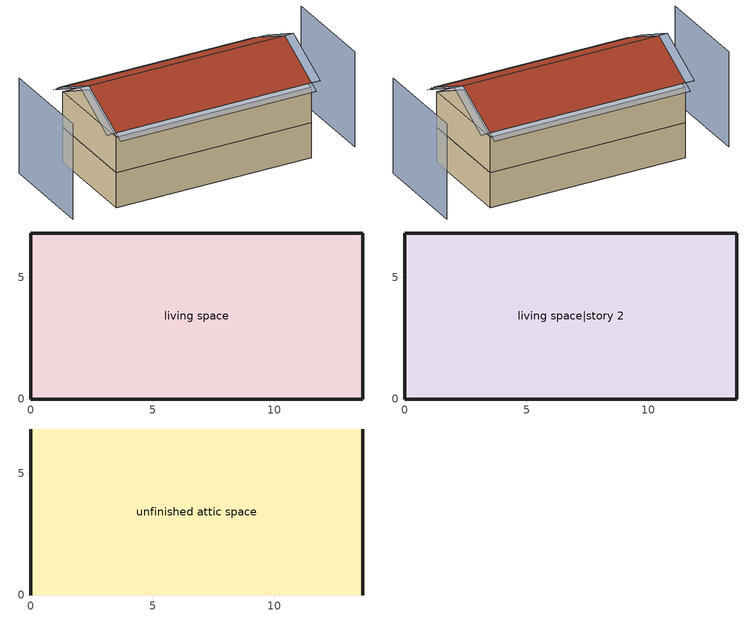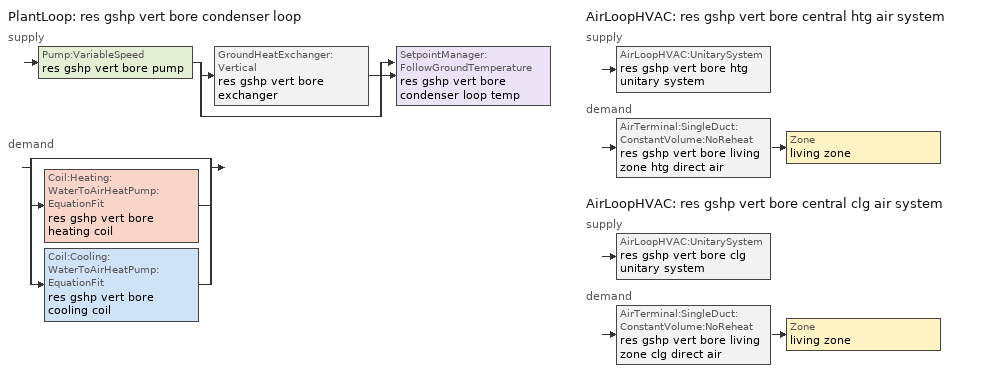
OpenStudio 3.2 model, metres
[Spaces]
living space
 floor foundation: 0,0 0,6.82 13.63,6.82 13.63,0 z0
 wall outside: 0,6.82 0,0 13.63,0 13.63,6.82 0,6.82 z0:2.44
living space|story 2
 floor to living space: 0,0 0,6.82 13.63,6.82 13.63,0 z2.44
 wall outside: 0,6.82 0,0 13.63,0 13.63,6.82 0,6.82 z2.44:4.88
unfinished attic space
 floor to living space|story 2: 0,6.82 13.63,6.82 13.63,0 0,0 z4.88
 wall outside: 0,3.41,6.58 0,6.82,4.88 0,0,4.88; 13.63,3.41,6.58 13.63,0,4.88 13.63,6.82,4.88
 roof outside: 13.63,3.41,6.89 0,3.41,6.89 0,0,5.18 13.63,0,5.18; 0,3.41,6.89 13.63,3.41,6.89 13.63,6.82,5.18 0,6.82,5.18
shading: -3.05,6.82 -3.05,0 / 16.68,0 16.68,6.82 z0:6.58; -0.61,6.82,5.18 -0.61,3.41,6.89 0,3.41,6.89 0,6.82,5.18; 14.24,3.41,6.89 14.24,6.82,5.18 13.63,6.82,5.18 13.63,3.41,6.89; 13.63,7.43,4.88 0,7.43,4.88 0,6.82,5.18 13.63,6.82,5.18; 14.24,0,5.18 14.24,3.41,6.89 13.63,3.41,6.89 13.63,0,5.18; -0.61,3.41,6.89 -0.61,0,5.18 0,0,5.18 0,3.41,6.89; 0,-0.61,4.88 13.63,-0.61,4.88 13.63,0,5.18 0,0,5.18
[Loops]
PlantLoop 'res gshp vert bore condenser loop'
 supply: Pump:VariableSpeed 'res gshp vert bore pump' > split
  | GroundHeatExchanger:Vertical 'res gshp vert bore exchanger'
  | bypass
  join > SetpointManager:FollowGroundTemperature 'res gshp vert bore condenser loop temp'
 demand: split
  | bypass
  | Coil:Heating:WaterToAirHeatPump:EquationFit 'res gshp vert bore heating coil'
  | Coil:Cooling:WaterToAirHeatPump:EquationFit 'res gshp vert bore cooling coil'
AirLoopHVAC 'res gshp vert bore central htg air system'
 supply: AirLoopHVAC:UnitarySystem 'res gshp vert bore htg unitary system'
 demand: AirTerminal:SingleDuct:ConstantVolume:NoReheat 'res gshp vert bore living zone htg direct air' > Zone 'living zone'
AirLoopHVAC 'res gshp vert bore central clg air system'
 supply: AirLoopHVAC:UnitarySystem 'res gshp vert bore clg unitary system'
 demand: AirTerminal:SingleDuct:ConstantVolume:NoReheat 'res gshp vert bore living zone clg direct air' > Zone 'living zone'
[Site]
Denver Intl Ap_CO_USA: Latitude {deg}=39.83; Longitude {deg}=-104.65; Time Zone {hr}=-7; Elevation {m}=1650
[ClimateZones]
Climate Zone Institution Name 1=Building America; Climate Zone Document Year 1=0; Climate Zone Value 1=Cold
[Site:WaterMainsTemperature]
Calculation Method=Correlation; Annual Average Outdoor Air Temperature {C}=10.8753; Maximum Difference In Monthly Average Outdoor Air Temperatures {deltaC}=23.1524
[Site:GroundTemperature:Deep]
10.8753, 10.8753, 10.8753, 10.8753, 10.8753, 10.8753, 10.8753, 10.8753, 10.8753, 10.8753, 10.8753, 10.8753
[Building]
Building 1: North Axis {deg}=180; Standards Number of Stories=2; Standards Number of Above Ground Stories=2; Standards Building Type=singlefamilydetached; Standards Number of Living Units=1
[ThermalZone] Use Ideal Air Loads=No
living zone; unfinished attic zone
[Sizing:Zone] Zone Cooling Design Supply Air Temperature Input Method=SupplyAirTemperature; Zone Cooling Design Supply Air Temperature {C}=14; Zone Cooling Design Supply Air Temperature Difference {deltaC}=11.11; Zone Heating Design Supply Air Temperature Input Method=SupplyAirTemperature; Zone Heating Design Supply Air Temperature {C}=40; Zone Heating Design Supply Air Temperature Difference {deltaC}=11.11; Zone Cooling Design Supply Air Humidity Ratio {kg-H2O/kg-air}=0.0085; Zone Heating Design Supply Air Humidity Ratio {kg-H2O/kg-air}=0.008; Cooling Design Air Flow Method=DesignDay; Heating Design Air Flow Method=DesignDay; Account for Dedicated Outdoor Air System=No; Dedicated Outdoor Air System Control Strategy=NeutralSupplyAir; Dedicated Outdoor Air Low Setpoint Temperature for Design {C}=autosize; Dedicated Outdoor Air High Setpoint Temperature for Design {C}=autosize
living zone; unfinished attic zone
[Zone equipment]
living zone: res gshp vert bore living zone htg direct air, res gshp vert bore living zone clg direct air
[Space]
Name | Space Type | Thermal Zone | Building Unit
living space; living space|story 2 | Space Type 1 | living zone | unit 1
unfinished attic space | Space Type 2 | unfinished attic zone
[SpaceType]
Name | Standards Space Type
Space Type 1 | living
Space Type 2 | unfinished attic
[BuildingUnit]
unit 1: Building Unit Type=Residential
[External:File]
8760.csv: File=8760.csv
[People:Definition] Number of People Calculation Method=People; Number of People {people}=1.32; Fraction Radiant=0.319734; Sensible Heat Fraction=0.573; Carbon Dioxide Generation Rate {m3/s-W}=0; Enable ASHRAE 55 Comfort Warnings=No; Mean Radiant Temperature Calculation Type=ZoneAveraged
res occupants|living space|story 2; res occupants|living space
[People] Number of People Schedule=occupants; Activity Level Schedule=res occupants activity schedule; Multiplier=1
Name | People Definition | Space or SpaceType
res occupants|living space|story 2 | res occupants|living space|story 2 | living space|story 2
res occupants|living space | res occupants|living space | living space
[GroundHeatExchanger:Vertical]
res gshp vert bore exchanger: Maximum Flow Rate {m3/s}=0.0033; Number of Bore Holes=120; Bore Hole Length {m}=76.2; Bore Hole Radius {m}=0.0635; Ground Thermal Conductivity {W/m-K}=1.0386; Ground Thermal Heat Capacity {J/m3-K}=1.93558e+06; Ground Temperature {C}=10.8753; Design Flow Rate {m3/s}=0.0033; Grout Thermal Conductivity {W/m-K}=0.6924; Pipe Thermal Conductivity {W/m-K}=0.39813; Pipe Out Diameter {m}=0.02667; U-Tube Distance {m}=0.0245389; Pipe Thickness {m}=0.0024257; Maximum Length of Simulation=1; G-Function Reference Ratio=0.0005; G-Function Ln(T/Ts) Value 1=-15.2996; G-Function G Value 1=-0.348322; G-Function Ln(T/Ts) Value 2=-14.201; G-Function G Value 2=0.022208; G-Function Ln(T/Ts) Value 3=-13.2202; G-Function G Value 3=0.412345; G-Function Ln(T/Ts) Value 4=-12.2086; G-Function G Value 4=0.867498; G-Function Ln(T/Ts) Value 5=-11.1888; G-Function G Value 5=1.357839; G-Function Ln(T/Ts) Value 6=-10.1816; G-Function G Value 6=1.852024; G-Function Ln(T/Ts) Value 7=-9.1815; G-Function G Value 7=2.345656; G-Function Ln(T/Ts) Value 8=-8.6809; G-Function G Value 8=2.593958; G-Function Ln(T/Ts) Value 9=-8.5; G-Function G Value 9=2.679; G-Function Ln(T/Ts) Value 10=-7.8; G-Function G Value 10=3.023; G-Function Ln(T/Ts) Value 11=-7.2; G-Function G Value 11=3.32; G-Function Ln(T/Ts) Value 12=-6.5; G-Function G Value 12=3.681; G-Function Ln(T/Ts) Value 13=-5.9; G-Function G Value 13=4.071; G-Function Ln(T/Ts) Value 14=-5.2; G-Function G Value 14=4.828; G-Function Ln(T/Ts) Value 15=-4.5; G-Function G Value 15=6.253; G-Function Ln(T/Ts) Value 16=-3.963; G-Function G Value 16=7.894; G-Function Ln(T/Ts) Value 17=-3.27; G-Function G Value 17=11.82; G-Function Ln(T/Ts) Value 18=-2.864; G-Function G Value 18=15.117; G-Function Ln(T/Ts) Value 19=-2.577; G-Function G Value 19=18.006; G-Function Ln(T/Ts) Value 20=-2.171; G-Function G Value 20=22.887; G-Function Ln(T/Ts) Value 21=-1.884; G-Function G Value 21=26.924; G-Function Ln(T/Ts) Value 22=-1.191; G-Function G Value 22=38.004; G-Function Ln(T/Ts) Value 23=-0.497; G-Function G Value 23=49.919; G-Function Ln(T/Ts) Value 24=-0.274; G-Function G Value 24=53.407; G-Function Ln(T/Ts) Value 25=-0.051; G-Function G Value 25=56.632; G-Function Ln(T/Ts) Value 26=0.196; G-Function G Value 26=59.825; G-Function Ln(T/Ts) Value 27=0.419; G-Function G Value 27=62.349; G-Function Ln(T/Ts) Value 28=0.642; G-Function G Value 28=64.524; G-Function Ln(T/Ts) Value 29=0.873; G-Function G Value 29=66.412; G-Function Ln(T/Ts) Value 30=1.112; G-Function G Value 30=67.993; G-Function Ln(T/Ts) Value 31=1.335; G-Function G Value 31=69.162; G-Function Ln(T/Ts) Value 32=1.679; G-Function G Value 32=70.476; G-Function Ln(T/Ts) Value 33=2.028; G-Function G Value 33=71.361; G-Function Ln(T/Ts) Value 34=2.275; G-Function G Value 34=71.79; G-Function Ln(T/Ts) Value 35=3.003; G-Function G Value 35=72.511
[PlantLoop]
res gshp vert bore condenser loop: Fluid Type=Water; Glycol Concentration=30; Maximum Loop Temperature {C}=48.88889; Minimum Loop Temperature {C}=1.66667; Minimum Loop Flow Rate {m3/s}=0; Plant Loop Volume {m3}=Autocalculate; Load Distribution Scheme=SequentialLoad
[Sizing:Plant]
res gshp vert bore condenser loop: Loop Type=Condenser; Design Loop Exit Temperature {C}=29.4444; Loop Design Temperature Difference {deltaC}=5.55556; Sizing Option=NonCoincident; Zone Timesteps in Averaging Window=1; Coincident Sizing Factor Mode=None
[SetpointManager:FollowGroundTemperature]
res gshp vert bore condenser loop temp: Control Variable=Temperature; Offset Temperature Difference {deltaC}=0; Maximum Setpoint Temperature {C}=48.88889; Minimum Setpoint Temperature {C}=1.66667
[Pump:VariableSpeed]
res gshp vert bore pump: Rated Pump Head {Pa}=149460; Motor Efficiency=0.462; Fraction of Motor Inefficiencies to Fluid Stream=0; Coefficient 1 of the Part Load Performance Curve=0; Coefficient 2 of the Part Load Performance Curve=1; Coefficient 3 of the Part Load Performance Curve=0; Coefficient 4 of the Part Load Performance Curve=0; Minimum Flow Rate {m3/s}=0; Pump Control Type=Intermittent; Skin Loss Radiative Fraction=0.5; Design Power Sizing Method=PowerPerFlowPerPressure; Design Electric Power per Unit Flow Rate {W/(m3/s)}=348701.1; Design Shaft Power per Unit Flow Rate per Unit Head {W-s/m3-Pa}=1.28205; Design Minimum Flow Rate Fraction=0
[EnergyManagementSystem:Sensor]
Name | Output Variable or Output Meter Index Key | Output Variable or Output Meter
res_gshp_vert_bore_pump_s | res gshp vert bore pump | Pump Electricity Energy
res_gshp_vert_bore_heating_coil_s | res gshp vert bore heating coil | Heating Coil Electricity Energy
res_gshp_vert_bore_cooling_coil_s | res gshp vert bore cooling coil | Cooling Coil Electricity Energy
[Coil:Heating:WaterToAirHeatPump:EquationFit]
res gshp vert bore heating coil: Rated Heating Coefficient of Performance {W/W}=3.64475; Heating Capacity Curve=res gshp vert bore htg cap curve; Heating Power Consumption Curve=res gshp vert bore htg power curve
[Coil:Heating:Electric]
res gshp vert bore supp heater: Availability Schedule=Always On Discrete; Efficiency=1
[Fan:OnOff] Availability Schedule=Always On Discrete; Fan Total Efficiency=0.75; Pressure Rise {Pa}=794.58; Maximum Flow Rate {m3/s}=autosize; Motor Efficiency=1; Motor In Airstream Fraction=1
Name | Fan Power Ratio Function of Speed Ratio Curve | Fan Efficiency Ratio Function of Speed Ratio Curve
res gshp vert bore living zone htg supply fan | Fan On Off Power Curve | Fan On Off Efficiency Curve
res gshp vert bore living zone clg supply fan | Fan On Off Power Curve 1 | Fan On Off Efficiency Curve 1
[AirLoopHVAC:UnitarySystem] Control Type=Load; Controlling Zone or Thermostat Location=living zone; Dehumidification Control Type=None; Availability Schedule=Always On Discrete; Fan Placement=BlowThrough; Supply Air Fan Operating Mode Schedule=Always Off Discrete; DX Heating Coil Sizing Ratio=1; Use DOAS DX Cooling Coil=No; DOAS DX Cooling Coil Leaving Minimum Air Temperature {C}=2; Latent Load Control=SensibleOnlyLoadControl; Supply Air Flow Rate During Cooling Operation {m3/s}=Autosize; Supply Air Flow Rate During Heating Operation {m3/s}=Autosize; Supply Air Flow Rate When No Cooling or Heating is Required {m3/s}=0; Maximum Supply Air Temperature {C}=76.6667; Maximum Outdoor Dry-Bulb Temperature for Supplemental Heater Operation {C}=4.44444; Maximum Cycling Rate {cycles/hr}=2.5; Heat Pump Time Constant {s}=60; Fraction of On-Cycle Power Use=0.01; Heat Pump Fan Delay Time {s}=60; Ancilliary On-Cycle Electric Power {W}=0; Ancilliary Off-Cycle Electric Power {W}=0
Name | Supply Fan | Heating Coil | Supplemental Heating Coil | Cooling Coil
res gshp vert bore htg unitary system | res gshp vert bore living zone htg supply fan | res gshp vert bore heating coil | res gshp vert bore supp heater
res gshp vert bore clg unitary system | res gshp vert bore living zone clg supply fan |  |  | res gshp vert bore cooling coil
[AirLoopHVAC] Availability Schedule=Always On Discrete; Design Supply Air Flow Rate {m3/s}=autosize; Design Return Air Flow Fraction of Supply Air Flow=1
res gshp vert bore central htg air system; res gshp vert bore central clg air system
[Sizing:System] Type of Load to Size On=Sensible; Design Outdoor Air Flow Rate {m3/s}=Autosize; Central Heating Maximum System Air Flow Ratio=0.3; Preheat Design Temperature {C}=7; Preheat Design Humidity Ratio {kg-H2O/kg-Air}=0.008; Precool Design Temperature {C}=12.8; Precool Design Humidity Ratio {kg-H2O/kg-Air}=0.008; Central Cooling Design Supply Air Temperature {C}=12.8; Central Heating Design Supply Air Temperature {C}=16.7; Sizing Option=NonCoincident; 100% Outdoor Air in Cooling=Yes; 100% Outdoor Air in Heating=Yes; Central Cooling Design Supply Air Humidity Ratio {kg-H2O/kg-Air}=0.0085; Central Heating Design Supply Air Humidity Ratio {kg-H2O/kg-Air}=0.008; Cooling Design Air Flow Method=DesignDay; Cooling Design Air Flow Rate {m3/s}=0; Heating Design Air Flow Method=DesignDay; Heating Design Air Flow Rate {m3/s}=0; System Outdoor Air Method=ZoneSum; Zone Maximum Outdoor Air Fraction=1; Cooling Supply Air Flow Rate Per Floor Area {m3/s-m2}=0.00996765; Cooling Fraction of Autosized Cooling Supply Air Flow Rate=1; Cooling Supply Air Flow Rate Per Unit Cooling Capacity {m3/s-W}=3.94755e-05; Heating Supply Air Flow Rate Per Floor Area {m3/s-m2}=0.00996765; Heating Fraction of Autosized Heating Supply Air Flow Rate=1; Heating Fraction of Autosized Cooling Supply Air Flow Rate=1; Heating Supply Air Flow Rate Per Unit Heating Capacity {m3/s-W}=3.15882e-05; Cooling Design Capacity Method=CoolingDesignCapacity; Cooling Design Capacity {W}=autosize; Cooling Design Capacity Per Floor Area {W/m2}=234.7; Fraction of Autosized Cooling Design Capacity=1; Heating Design Capacity Method=HeatingDesignCapacity; Heating Design Capacity {W}=autosize; Heating Design Capacity Per Floor Area {W/m2}=157; Fraction of Autosized Heating Design Capacity=1; Central Cooling Capacity Control Method=OnOff
res gshp vert bore central htg air system; res gshp vert bore central clg air system
[AirTerminal:SingleDuct:ConstantVolume:NoReheat] Availability Schedule=Always On Discrete; Maximum Air Flow Rate {m3/s}=AutoSize
res gshp vert bore living zone htg direct air; res gshp vert bore living zone clg direct air
[Coil:Cooling:WaterToAirHeatPump:EquationFit]
res gshp vert bore cooling coil: Rated Cooling Coefficient of Performance {W/W}=5.35551; Total Cooling Capacity Curve=res gshp vert bore clg total cap curve; Sensible Cooling Capacity Curve=res gshp vert bore clg sens cap curve; Cooling Power Consumption Curve=res gshp vert bore clg power curve; Nominal Time for Condensate Removal to Begin {s}=1000; Ratio of Initial Moisture Evaporation Rate and Steady State Latent Capacity=1.5
[EnergyManagementSystem:Program]
res_gshp_vert_bore_pumps_program: Set unit_1_pumps_h = 0; Set unit_1_pumps_c = 0; If res_gshp_vert_bore_heating_coil_s > 0; Set unit_1_pumps_h = res_gshp_vert_bore_pump_s; ElseIf res_gshp_vert_bore_cooling_coil_s > 0; Set unit_1_pumps_c = res_gshp_vert_bore_pump_s; EndIf
[EnergyManagementSystem:OutputVariable] Type of Data in Variable=Summed; Update Frequency=SystemTimestep; EMS Program or Subroutine=res_gshp_vert_bore_pumps_program; Units=J
Name | EMS Variable
res gshp vert bore htg pump:Pumps:Electricity | unit_1_pumps_h
res gshp vert bore clg pump:Pumps:Electricity | unit_1_pumps_c
[EnergyManagementSystem:ProgramCallingManager]
res gshp vert bore pump program calling manager: EndOfSystemTimestepBeforeHVACReporting; res_gshp_vert_bore_pumps_program
[Schedule:File]
occupants: External File=8760.csv; Column Number=1; Rows to Skip at Top=1; Number of Hours of Data=8760; Minutes per Item=60
[Schedule:Constant]
Name | Value
res occupants activity schedule | 112.539
Always On Discrete | 1
Always Off Discrete | 0
[Curve:QuadLinear] Coefficient4 y=0; Coefficient5 z=0; Minimum Value of w {BasedOnField A2}=-100; Maximum Value of w {BasedOnField A2}=100; Minimum Value of x {BasedOnField A3}=-100; Maximum Value of x {BasedOnField A3}=100; Minimum Value of y {BasedOnField A4}=0; Maximum Value of y {BasedOnField A4}=100; Minimum Value of z {BasedOnField A5}=0; Maximum Value of z {BasedOnField A5}=100
Name | Coefficient1 Constant | Coefficient2 w | Coefficient3 x
res gshp vert bore htg cap curve | -5.21544 | -1.07399 | 7.59731
res gshp vert bore htg power curve | -11.0778 | 10.2338 | 1.52933
res gshp vert bore clg total cap curve | -3.91606 | 7.04294 | -2.27059
res gshp vert bore clg power curve | -6.23374 | 1.6101 | 5.31708
[Curve:Exponent] Coefficient1 Constant=1; Coefficient2 Constant=0; Coefficient3 Constant=0; Minimum Value of x=0; Maximum Value of x=1
Fan On Off Power Curve; Fan On Off Power Curve 1
[Curve:Cubic] Coefficient1 Constant=1; Coefficient2 x=0; Coefficient3 x**2=0; Coefficient4 x**3=0; Minimum Value of x=0; Maximum Value of x=1
Fan On Off Efficiency Curve; Fan On Off Efficiency Curve 1
[Curve:QuintLinear]
res gshp vert bore clg sens cap curve: Coefficient1 Constant=26.7839; Coefficient2 v=0; Coefficient3 w=-23.8324; Coefficient4 x=-1.11574; Coefficient5 y=0; Coefficient6 z=0; Minimum Value of v {BasedOnField A2}=-100; Maximum Value of v {BasedOnField A2}=100; Minimum Value of w {BasedOnField A2}=-100; Maximum Value of w {BasedOnField A2}=100; Minimum Value of x {BasedOnField A3}=-100; Maximum Value of x {BasedOnField A3}=100; Minimum Value of y {BasedOnField A4}=0; Maximum Value of y {BasedOnField A4}=100; Minimum Value of z {BasedOnField A5}=0; Maximum Value of z {BasedOnField A5}=100
